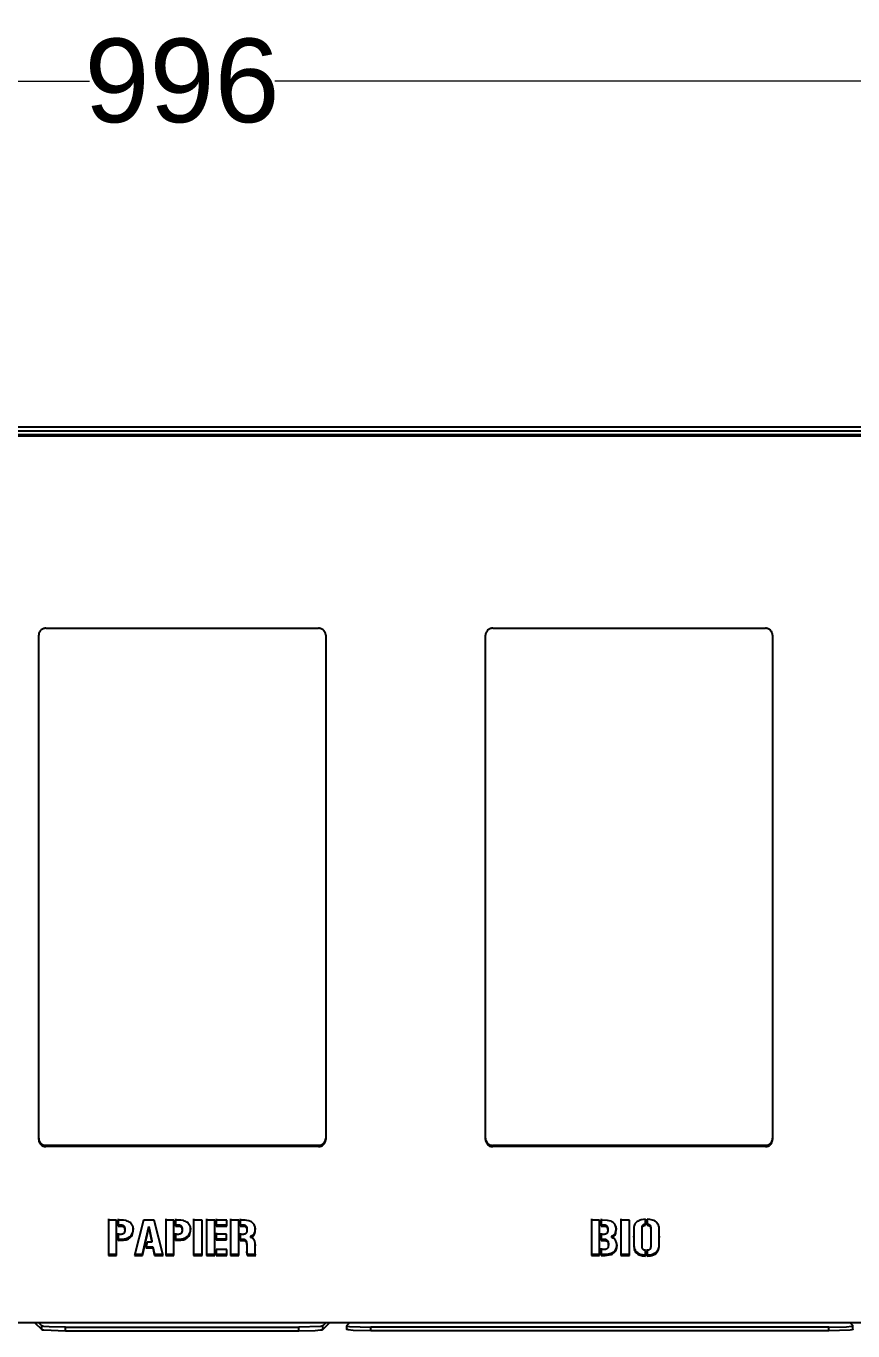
# Model space of a CAD drawing. Header units: millimetres. Extents: x 10366 to 13995, y 24552 to 29685.
# Drawn here: x 12415 to 12760, y 26546 to 27092 of the extents above; entities that cross this region are included whole.
import ezdxf

# ---------------------------------------------------------------- set-up
doc = ezdxf.new("R2010")
doc.units = ezdxf.units.MM
doc.header["$LTSCALE"] = 3
doc.layers.add('DomyÅ›lny', color=7, linetype='Continuous')
doc.layers.add('PomaraÅ„czowy', color=30, linetype='Continuous')
doc.styles.get("Standard").update_dxf_attribs({"font": 'arial.ttf'})
doc.dimstyles.new('MATEUSZ', dxfattribs={"dimtxt": 35, "dimasz": 16, "dimexe": 0.18, "dimexo": 0.0625, "dimgap": 0.09, "dimtad": 0, "dimdec": 0, "dimdsep": 46, "dimtxsty": 'Standard', "dimblk": 'DOT', "dimcen": 0.09, "dimse1": 1, "dimse2": 1, "dimadec": 0, "dimazin": 0, "dimtfac": 1, "dimtdec": 0, "dimtofl": 0, "dimtmove": 0, "dimatfit": 3, "dimfxl": 1, "dimtolj": 1, "dimtzin": 0, "dimlwd": 9, "dimlwe": 9, "dimarcsym": 0})

# ---------------------------------------------------------------- blocks, each defined once
blk = doc.blocks.new('_Dot')
at = {"color": 0, "linetype": 'ByBlock', "lineweight": -2}
blk.add_line((-0.5, 0), (-1, 0), dxfattribs=at)
at = {"color": 0, "linetype": 'ByBlock', "const_width": 0.5}
blk.add_lwpolyline([(-0.25, 0, 1), (0.25, 0, 1)], format="xyb", close=True, dxfattribs=at)
blk = doc.blocks.new('*D24')
at = {"color": 0, "lineweight": 9, "transparency": 16777216}
for p, q in [((11997.48, 27069.2), (12440.96, 27069.2)), ((12961.93, 27069.2), (12518.45, 27069.2))]:
    blk.add_line(p, q, dxfattribs=at)
at = {"layer": 'Defpoints', "color": 0, "transparency": 16777216}
for p in [(12977.93, 27069.2), (11981.48, 26920.65), (12977.93, 26920.65)]:
    blk.add_point(p, dxfattribs=at)
at = {"color": 0, "lineweight": 9, "transparency": 16777216, "xscale": 16, "yscale": 16, "zscale": 16, "rotation": 180}
blk.add_blockref('_Dot', (11981.48, 27069.2), dxfattribs=at)
at = {"color": 0, "lineweight": 9, "transparency": 16777216, "xscale": 16, "yscale": 16, "zscale": 16}
blk.add_blockref('_Dot', (12977.93, 27069.2), dxfattribs=at)
at = {"color": 0, "transparency": 16777216, "insert": (12479.7, 27069.2), "char_height": 35, "attachment_point": 5}
blk.add_mtext('\\A1;996', dxfattribs=at)

msp = doc.modelspace()

# ---------------------------------------------------------------- linework, layer by layer
at = {"layer": 'DomyÅ›lny', "color": 0}
for p, q in [((12974.15, 26924.43), (11985.37, 26924.43)), ((11985.37, 26922.93), (12974.15, 26922.93)), ((12673.51, 26591.14), (12673.51, 26590.63)), ((12674.11, 26591.15), (12674.11, 26590.64)), ((12455.76, 26588.93), (12455.76, 26588.42)), ((12459.3, 26589.32), (12459.3, 26588.81)), ((12465.84, 26590.03), (12465.84, 26589.52)), ((12479.73, 26588.93), (12479.73, 26588.42)), ((12483.27, 26589.32), (12483.27, 26588.81)), ((12506.8, 26588.93), (12506.8, 26588.42)), ((12508.32, 26586.03), (12508.32, 26585.52)), ((12510.33, 26589.32), (12510.33, 26588.81)), ((12657.68, 26588.93), (12657.68, 26588.42)), ((12659.19, 26586.03), (12659.19, 26585.52)), ((12661.22, 26589.32), (12661.22, 26588.81)), ((12668.51, 26585.53), (12668.51, 26586.04)), ((12675.62, 26589.56), (12675.62, 26589.05)), ((12679.2, 26585.98), (12679.2, 26585.47)), ((12452.99, 26584.77), (12452.99, 26584.26)), ((12467.04, 26584), (12467.04, 26583.5)), ((12467.51, 26581.57), (12467.51, 26581.06)), ((12476.96, 26584.77), (12476.96, 26584.26)), ((12504.03, 26584.77), (12504.03, 26584.26)), ((12510.27, 26579.24), (12510.27, 26579.75)), ((12510.28, 26582.5), (12510.28, 26581.99)), ((12654.91, 26584.77), (12654.91, 26584.26)), ((12657.93, 26582.81), (12657.93, 26582.3)), ((12661.46, 26582.34), (12661.46, 26581.83)), ((12672.05, 26581.63), (12672.05, 26582.13)), ((12675.62, 26582.13), (12675.62, 26581.63)), ((12468.24, 26578.45), (12468.24, 26577.95)), ((12506.77, 26579.05), (12506.77, 26579.55)), ((12507, 26578.45), (12507, 26577.95)), ((12673.51, 26578.17), (12673.51, 26577.66)), ((12674.11, 26578.17), (12674.11, 26577.66)), ((12418.05, 26549.84), (12421.03, 26547.01)), ((12419.63, 26549.84), (12421.03, 26548.51)), ((12421.03, 26547.01), (12421.03, 26548.51)), ((12431.01, 26547.88), (12528.51, 26547.88)), ((12431.01, 26546.38), (12431.01, 26547.88)), ((12528.51, 26546.38), (12528.51, 26547.88)), ((12538.49, 26548.51), (12539.89, 26549.84)), ((12538.49, 26547.01), (12541.47, 26549.84)), ((12538.49, 26547.01), (12538.49, 26548.51)), ((12548.56, 26547.06), (12548.56, 26548.55)), ((12548.59, 26548.6), (12549.89, 26549.84)), ((12558.56, 26546.38), (12558.56, 26547.88)), ((12750.16, 26547.88), (12558.56, 26547.88)), ((12750.16, 26546.38), (12750.16, 26547.88)), ((12758.83, 26549.84), (12760.14, 26548.6)), ((12760.14, 26547.1), (12760.14, 26548.6)), ((12431.01, 26546.38), (12528.51, 26546.38)), ((12750.16, 26546.38), (12558.56, 26546.38))]:
    msp.add_line(p, q, dxfattribs=at)
for points in [[(12431.01, 26547.88, 0), (12424.19, 26548.06, 0), (12421.93, 26548.27, 0), (12421.31, 26548.39, 0), (12421.13, 26548.45, 0), (12421.07, 26548.48, 0), (12421.05, 26548.49, 0), (12421.03, 26548.51, 0)], [(12421.03, 26547.01, 0), (12421.05, 26546.99, 0), (12421.07, 26546.98, 0), (12421.13, 26546.95, 0), (12421.31, 26546.89, 0), (12421.93, 26546.77, 0), (12431.01, 26546.38, 0)], [(12538.49, 26548.51, 0), (12538.47, 26548.49, 0), (12538.45, 26548.48, 0), (12538.39, 26548.45, 0), (12538.21, 26548.39, 0), (12537.59, 26548.27, 0), (12528.51, 26547.88, 0)], [(12528.51, 26546.38, 0), (12535.33, 26546.56, 0), (12537.59, 26546.77, 0), (12538.21, 26546.89, 0), (12538.39, 26546.95, 0), (12538.45, 26546.98, 0), (12538.47, 26546.99, 0), (12538.49, 26547.01, 0)], [(12548.59, 26548.6, 0), (12548.58, 26548.59, 0), (12548.58, 26548.58, 0), (12548.57, 26548.58, 0), (12548.57, 26548.57, 0), (12548.57, 26548.56, 0), (12548.56, 26548.56, 0), (12548.56, 26548.55, 0), (12548.56, 26548.55, 0), (12548.56, 26548.55, 0), (12548.57, 26548.54, 0), (12548.57, 26548.53, 0), (12548.57, 26548.52, 0), (12548.58, 26548.52, 0), (12548.59, 26548.51, 0), (12548.61, 26548.49, 0), (12548.64, 26548.47, 0), (12548.71, 26548.44, 0), (12548.94, 26548.37, 0), (12549.71, 26548.24, 0), (12558.56, 26547.88, 0)], [(12558.56, 26546.38, 0), (12551.25, 26546.6, 0), (12549.13, 26546.83, 0), (12548.84, 26546.9, 0), (12548.73, 26546.93, 0), (12548.65, 26546.97, 0), (12548.62, 26546.98, 0), (12548.6, 26547, 0), (12548.59, 26547.01, 0), (12548.58, 26547.02, 0), (12548.57, 26547.03, 0), (12548.57, 26547.04, 0), (12548.57, 26547.04, 0), (12548.56, 26547.05, 0), (12548.56, 26547.05, 0), (12548.56, 26547.06, 0), (12548.56, 26547.06, 0), (12548.57, 26547.07, 0), (12548.57, 26547.07, 0), (12548.57, 26547.08, 0), (12548.58, 26547.09, 0), (12548.59, 26547.1, 0)], [(12750.16, 26547.88, 0), (12757.48, 26548.09, 0), (12759.59, 26548.33, 0), (12759.89, 26548.4, 0), (12759.99, 26548.43, 0), (12760.07, 26548.46, 0), (12760.11, 26548.48, 0), (12760.13, 26548.5, 0), (12760.14, 26548.51, 0), (12760.15, 26548.52, 0), (12760.15, 26548.52, 0), (12760.16, 26548.53, 0), (12760.16, 26548.54, 0), (12760.16, 26548.55, 0), (12760.16, 26548.55, 0), (12760.16, 26548.55, 0), (12760.16, 26548.56, 0), (12760.16, 26548.56, 0), (12760.16, 26548.57, 0), (12760.15, 26548.58, 0), (12760.15, 26548.59, 0), (12760.14, 26548.6, 0)], [(12760.14, 26547.1, 0), (12760.14, 26547.1, 0), (12760.15, 26547.09, 0), (12760.16, 26547.08, 0), (12760.16, 26547.07, 0), (12760.16, 26547.07, 0), (12760.16, 26547.06, 0), (12760.16, 26547.06, 0), (12760.16, 26547.05, 0), (12760.16, 26547.05, 0), (12760.16, 26547.04, 0), (12760.16, 26547.04, 0), (12760.15, 26547.03, 0), (12760.15, 26547.02, 0), (12760.14, 26547.01, 0), (12760.12, 26546.99, 0), (12760.09, 26546.98, 0), (12760.02, 26546.94, 0), (12759.79, 26546.87, 0), (12759.02, 26546.74, 0), (12750.16, 26546.38, 0)]]:
    msp.add_polyline3d(points, dxfattribs=at)
at = {"layer": 'PomaraÅ„czowy', "color": 0}
for p, q in [((12971.76, 26921.16), (11987.76, 26921.16)), ((12971.76, 26920.65), (11987.76, 26920.65)), ((12419.76, 26626.44), (12419.76, 26837.35)), ((12422.76, 26840.31), (12536.76, 26840.31)), ((12539.76, 26837.35), (12539.76, 26626.44)), ((12606.57, 26626.44), (12606.57, 26837.35)), ((12609.57, 26840.31), (12723.57, 26840.31)), ((12726.57, 26837.35), (12726.57, 26626.44)), ((12419.76, 26626.95), (12419.76, 26626.44)), ((12422.76, 26623.99), (12422.76, 26623.49)), ((12536.76, 26623.99), (12422.76, 26623.99)), ((12536.76, 26623.49), (12422.76, 26623.49)), ((12536.76, 26623.99), (12536.76, 26623.49)), ((12539.76, 26626.95), (12539.76, 26626.44)), ((12606.57, 26626.95), (12606.57, 26626.44)), ((12609.57, 26623.99), (12609.57, 26623.49)), ((12723.57, 26623.99), (12609.57, 26623.99)), ((12723.57, 26623.49), (12609.57, 26623.49)), ((12723.57, 26623.99), (12723.57, 26623.49)), ((12726.57, 26626.95), (12726.57, 26626.44)), ((12448.91, 26593.24), (12448.91, 26578.45)), ((12448.91, 26592.73), (12448.91, 26577.95)), ((12452.35, 26592.73), (12448.91, 26592.73)), ((12452.35, 26577.95), (12452.35, 26592.73)), ((12452.99, 26593.24), (12452.99, 26590.76)), ((12452.99, 26592.73), (12452.99, 26590.25)), ((12463.6, 26592.73), (12459.8, 26577.95)), ((12468.04, 26592.73), (12463.6, 26592.73)), ((12471.84, 26577.95), (12468.04, 26592.73)), ((12472.89, 26593.24), (12472.89, 26578.45)), ((12472.89, 26592.73), (12472.89, 26577.95)), ((12476.32, 26592.73), (12472.89, 26592.73)), ((12476.32, 26577.95), (12476.32, 26592.73)), ((12476.96, 26593.24), (12476.96, 26590.76)), ((12476.96, 26592.73), (12476.96, 26590.25)), ((12484.54, 26593.24), (12484.54, 26578.45)), ((12484.54, 26592.73), (12484.54, 26577.95)), ((12488.07, 26592.73), (12484.54, 26592.73)), ((12488.07, 26577.95), (12488.07, 26592.73)), ((12489.98, 26593.24), (12489.98, 26578.45)), ((12489.98, 26592.73), (12489.98, 26577.95)), ((12493.45, 26592.73), (12489.98, 26592.73)), ((12493.45, 26577.95), (12493.45, 26592.73)), ((12493.98, 26593.24), (12493.98, 26590.76)), ((12493.98, 26592.73), (12493.98, 26590.25)), ((12498.48, 26592.73), (12493.98, 26592.73)), ((12493.98, 26590.76), (12498.48, 26590.76)), ((12498.48, 26590.25), (12498.48, 26592.73)), ((12499.95, 26593.24), (12499.95, 26578.45)), ((12499.95, 26592.73), (12499.95, 26577.95)), ((12503.38, 26592.73), (12499.95, 26592.73)), ((12503.38, 26577.95), (12503.38, 26592.73)), ((12504.03, 26593.24), (12504.03, 26590.76)), ((12504.03, 26592.73), (12504.03, 26590.25)), ((12650.83, 26593.24), (12650.83, 26578.45)), ((12650.83, 26592.73), (12650.83, 26577.95)), ((12654.27, 26592.73), (12650.83, 26592.73)), ((12654.27, 26577.95), (12654.27, 26592.73)), ((12654.91, 26593.24), (12654.91, 26590.76)), ((12654.91, 26592.73), (12654.91, 26590.25)), ((12663.17, 26593.24), (12663.17, 26578.45)), ((12663.17, 26592.73), (12663.17, 26577.95)), ((12666.7, 26592.73), (12663.17, 26592.73)), ((12666.7, 26577.95), (12666.7, 26592.73)), ((12673.51, 26590.63), (12673.51, 26593.05)), ((12674.11, 26593.06), (12674.11, 26590.64)), ((12452.99, 26587.25), (12452.99, 26584.77)), ((12452.99, 26586.74), (12452.99, 26584.26)), ((12454.16, 26586.74), (12452.99, 26586.74)), ((12463.22, 26578.45), (12465.84, 26590.03)), ((12463.22, 26577.95), (12465.84, 26589.52)), ((12465.84, 26590.03), (12467.04, 26584)), ((12465.84, 26589.52), (12467.04, 26583.5)), ((12476.96, 26587.25), (12476.96, 26584.77)), ((12476.96, 26586.74), (12476.96, 26584.26)), ((12478.14, 26586.74), (12476.96, 26586.74)), ((12493.98, 26590.25), (12498.48, 26590.25)), ((12493.98, 26587.39), (12493.98, 26584.91)), ((12493.98, 26586.88), (12493.98, 26584.41)), ((12498.22, 26586.88), (12493.98, 26586.88)), ((12498.22, 26584.41), (12498.22, 26586.88)), ((12504.03, 26587.25), (12504.03, 26584.77)), ((12504.03, 26586.74), (12504.03, 26584.26)), ((12505.2, 26586.74), (12504.03, 26586.74)), ((12654.91, 26587.25), (12654.91, 26584.77)), ((12654.91, 26586.74), (12654.91, 26584.26)), ((12656.08, 26586.74), (12654.91, 26586.74)), ((12465.05, 26583.5), (12464.55, 26581.06)), ((12464.55, 26581.57), (12467.51, 26581.57)), ((12464.55, 26581.06), (12467.51, 26581.06)), ((12467.04, 26583.5), (12465.05, 26583.5)), ((12467.51, 26581.57), (12468.24, 26578.45)), ((12467.51, 26581.06), (12468.24, 26577.95)), ((12493.98, 26584.91), (12498.22, 26584.91)), ((12493.98, 26584.41), (12498.22, 26584.41)), ((12493.98, 26580.5), (12493.98, 26577.95)), ((12498.48, 26580.5), (12493.98, 26580.5)), ((12498.48, 26577.95), (12498.48, 26580.5)), ((12654.91, 26580.93), (12654.91, 26578.45)), ((12654.91, 26580.42), (12654.91, 26577.95)), ((12673.51, 26577.66), (12673.51, 26580.03)), ((12674.11, 26580.54), (12674.11, 26578.17)), ((12674.11, 26580.03), (12674.11, 26577.66)), ((12448.91, 26578.45), (12452.35, 26578.45)), ((12448.91, 26577.95), (12452.35, 26577.95)), ((12459.8, 26578.45), (12463.22, 26578.45)), ((12459.8, 26577.95), (12463.22, 26577.95)), ((12468.24, 26578.45), (12471.84, 26578.45)), ((12468.24, 26577.95), (12471.84, 26577.95)), ((12472.89, 26578.45), (12476.32, 26578.45)), ((12472.89, 26577.95), (12476.32, 26577.95)), ((12484.54, 26578.45), (12488.07, 26578.45)), ((12484.54, 26577.95), (12488.07, 26577.95)), ((12489.98, 26578.45), (12493.45, 26578.45)), ((12489.98, 26577.95), (12493.45, 26577.95)), ((12493.98, 26578.45), (12498.48, 26578.45)), ((12493.98, 26577.95), (12498.48, 26577.95)), ((12499.95, 26578.45), (12503.38, 26578.45)), ((12499.95, 26577.95), (12503.38, 26577.95)), ((12507, 26578.45), (12510.52, 26578.45)), ((12507, 26577.95), (12510.52, 26577.95)), ((12650.83, 26578.45), (12654.27, 26578.45)), ((12650.83, 26577.95), (12654.27, 26577.95)), ((12663.17, 26578.45), (12666.7, 26578.45)), ((12663.17, 26577.95), (12666.7, 26577.95)), ((11987.76, 26549.84), (12971.76, 26549.84))]:
    msp.add_line(p, q, dxfattribs=at)
for points in [[(12422.76, 26840.31, 0), (12422.47, 26840.3, 0), (12422.18, 26840.25, 0), (12421.89, 26840.18, 0), (12421.62, 26840.09, 0), (12421.35, 26839.96, 0), (12421.1, 26839.81, 0), (12420.86, 26839.64, 0), (12420.64, 26839.45, 0), (12420.44, 26839.23, 0), (12420.27, 26839, 0), (12420.12, 26838.75, 0), (12419.99, 26838.48, 0), (12419.89, 26838.21, 0), (12419.82, 26837.93, 0), (12419.78, 26837.64, 0), (12419.76, 26837.35, 0)], [(12539.76, 26837.35, 0), (12539.75, 26837.64, 0), (12539.7, 26837.93, 0), (12539.63, 26838.21, 0), (12539.53, 26838.49, 0), (12539.41, 26838.75, 0), (12539.25, 26839, 0), (12539.08, 26839.23, 0), (12538.88, 26839.44, 0), (12538.66, 26839.64, 0), (12538.43, 26839.81, 0), (12538.18, 26839.96, 0), (12537.91, 26840.08, 0), (12537.63, 26840.18, 0), (12537.35, 26840.25, 0), (12537.06, 26840.29, 0), (12536.76, 26840.31, 0)], [(12609.57, 26840.31, 0), (12609.28, 26840.3, 0), (12608.99, 26840.25, 0), (12608.7, 26840.18, 0), (12608.43, 26840.09, 0), (12608.16, 26839.96, 0), (12607.91, 26839.81, 0), (12607.67, 26839.64, 0), (12607.45, 26839.45, 0), (12607.25, 26839.23, 0), (12607.08, 26839, 0), (12606.93, 26838.75, 0), (12606.8, 26838.48, 0), (12606.7, 26838.21, 0), (12606.63, 26837.93, 0), (12606.59, 26837.64, 0), (12606.57, 26837.35, 0)], [(12726.57, 26837.35, 0), (12726.56, 26837.64, 0), (12726.51, 26837.93, 0), (12726.44, 26838.21, 0), (12726.34, 26838.49, 0), (12726.22, 26838.75, 0), (12726.06, 26839, 0), (12725.89, 26839.23, 0), (12725.69, 26839.44, 0), (12725.47, 26839.64, 0), (12725.24, 26839.81, 0), (12724.99, 26839.96, 0), (12724.72, 26840.08, 0), (12724.44, 26840.18, 0), (12724.16, 26840.25, 0), (12723.87, 26840.29, 0), (12723.57, 26840.31, 0)], [(12419.76, 26626.95, 0), (12419.78, 26626.66, 0), (12419.82, 26626.37, 0), (12419.89, 26626.09, 0), (12419.99, 26625.82, 0), (12420.12, 26625.55, 0), (12420.27, 26625.31, 0), (12420.44, 26625.07, 0), (12420.64, 26624.86, 0), (12420.86, 26624.66, 0), (12421.09, 26624.49, 0), (12421.35, 26624.34, 0), (12421.61, 26624.22, 0), (12421.89, 26624.12, 0), (12422.17, 26624.05, 0), (12422.47, 26624.01, 0), (12422.76, 26623.99, 0)], [(12419.76, 26626.44, 0), (12419.78, 26626.15, 0), (12419.82, 26625.86, 0), (12419.89, 26625.58, 0), (12419.99, 26625.31, 0), (12420.12, 26625.05, 0), (12420.27, 26624.8, 0), (12420.44, 26624.57, 0), (12420.64, 26624.35, 0), (12420.86, 26624.16, 0), (12421.09, 26623.98, 0), (12421.35, 26623.84, 0), (12421.61, 26623.71, 0), (12421.89, 26623.61, 0), (12422.17, 26623.54, 0), (12422.47, 26623.5, 0), (12422.76, 26623.49, 0)], [(12536.76, 26623.99, 0), (12537.05, 26624.01, 0), (12537.34, 26624.05, 0), (12537.63, 26624.12, 0), (12537.91, 26624.22, 0), (12538.17, 26624.34, 0), (12538.42, 26624.49, 0), (12538.66, 26624.66, 0), (12538.88, 26624.86, 0), (12539.08, 26625.07, 0), (12539.26, 26625.31, 0), (12539.41, 26625.56, 0), (12539.53, 26625.82, 0), (12539.63, 26626.09, 0), (12539.7, 26626.37, 0), (12539.75, 26626.66, 0), (12539.76, 26626.95, 0)], [(12536.76, 26623.49, 0), (12537.05, 26623.5, 0), (12537.34, 26623.54, 0), (12537.63, 26623.61, 0), (12537.91, 26623.71, 0), (12538.17, 26623.83, 0), (12538.42, 26623.98, 0), (12538.66, 26624.16, 0), (12538.88, 26624.35, 0), (12539.08, 26624.57, 0), (12539.26, 26624.8, 0), (12539.41, 26625.05, 0), (12539.53, 26625.31, 0), (12539.63, 26625.59, 0), (12539.7, 26625.87, 0), (12539.75, 26626.15, 0), (12539.76, 26626.44, 0)], [(12606.57, 26626.95, 0), (12606.59, 26626.66, 0), (12606.63, 26626.37, 0), (12606.7, 26626.09, 0), (12606.8, 26625.82, 0), (12606.93, 26625.55, 0), (12607.08, 26625.31, 0), (12607.25, 26625.07, 0), (12607.45, 26624.86, 0), (12607.67, 26624.66, 0), (12607.9, 26624.49, 0), (12608.16, 26624.34, 0), (12608.42, 26624.22, 0), (12608.7, 26624.12, 0), (12608.99, 26624.05, 0), (12609.28, 26624.01, 0), (12609.57, 26623.99, 0)], [(12606.57, 26626.44, 0), (12606.59, 26626.15, 0), (12606.63, 26625.86, 0), (12606.7, 26625.58, 0), (12606.8, 26625.31, 0), (12606.93, 26625.05, 0), (12607.08, 26624.8, 0), (12607.25, 26624.57, 0), (12607.45, 26624.35, 0), (12607.67, 26624.16, 0), (12607.9, 26623.98, 0), (12608.16, 26623.84, 0), (12608.42, 26623.71, 0), (12608.7, 26623.61, 0), (12608.99, 26623.54, 0), (12609.28, 26623.5, 0), (12609.57, 26623.49, 0)], [(12723.57, 26623.99, 0), (12723.86, 26624.01, 0), (12724.15, 26624.05, 0), (12724.44, 26624.12, 0), (12724.72, 26624.22, 0), (12724.98, 26624.34, 0), (12725.23, 26624.49, 0), (12725.47, 26624.66, 0), (12725.69, 26624.86, 0), (12725.89, 26625.07, 0), (12726.07, 26625.31, 0), (12726.22, 26625.56, 0), (12726.34, 26625.82, 0), (12726.44, 26626.09, 0), (12726.51, 26626.37, 0), (12726.56, 26626.66, 0), (12726.57, 26626.95, 0)], [(12723.57, 26623.49, 0), (12723.86, 26623.5, 0), (12724.15, 26623.54, 0), (12724.44, 26623.61, 0), (12724.72, 26623.71, 0), (12724.98, 26623.83, 0), (12725.23, 26623.98, 0), (12725.47, 26624.16, 0), (12725.69, 26624.35, 0), (12725.89, 26624.57, 0), (12726.07, 26624.8, 0), (12726.22, 26625.05, 0), (12726.34, 26625.31, 0), (12726.44, 26625.59, 0), (12726.51, 26625.87, 0), (12726.56, 26626.15, 0), (12726.57, 26626.44, 0)], [(12452.99, 26584.26, 0), (12455.2, 26584.31, 0), (12456.28, 26584.51, 0), (12456.81, 26584.68, 0), (12457.31, 26584.91, 0), (12457.78, 26585.2, 0), (12458.19, 26585.56, 0), (12458.54, 26585.99, 0), (12458.82, 26586.46, 0), (12459.03, 26586.96, 0), (12459.17, 26587.49, 0), (12459.25, 26588.03, 0), (12459.29, 26589.12, 0), (12459.23, 26589.66, 0), (12459.1, 26590.19, 0), (12458.89, 26590.69, 0), (12458.76, 26590.92, 0), (12458.6, 26591.15, 0), (12458.43, 26591.36, 0), (12458.23, 26591.55, 0), (12457.8, 26591.88, 0), (12457.32, 26592.15, 0), (12456.81, 26592.35, 0), (12456.28, 26592.5, 0), (12455.2, 26592.68, 0), (12454.09, 26592.73, 0), (12452.99, 26592.73, 0)], [(12452.99, 26590.76, 0), (12454.04, 26590.76, 0), (12454.31, 26590.76, 0), (12454.57, 26590.73, 0), (12454.83, 26590.66, 0), (12454.95, 26590.61, 0), (12455.07, 26590.55, 0), (12455.17, 26590.48, 0), (12455.28, 26590.39, 0), (12455.37, 26590.3, 0), (12455.45, 26590.19, 0), (12455.52, 26590.08, 0), (12455.62, 26589.84, 0), (12455.69, 26589.59, 0), (12455.74, 26589.33, 0), (12455.76, 26589.07, 0), (12455.75, 26588.68, 0)], [(12476.96, 26584.26, 0), (12479.17, 26584.31, 0), (12480.26, 26584.51, 0), (12480.78, 26584.68, 0), (12481.28, 26584.91, 0), (12481.75, 26585.2, 0), (12482.16, 26585.56, 0), (12482.51, 26585.99, 0), (12482.79, 26586.46, 0), (12483, 26586.96, 0), (12483.14, 26587.49, 0), (12483.23, 26588.03, 0), (12483.26, 26589.12, 0), (12483.2, 26589.66, 0), (12483.07, 26590.19, 0), (12482.87, 26590.69, 0), (12482.73, 26590.92, 0), (12482.57, 26591.15, 0), (12482.4, 26591.36, 0), (12482.21, 26591.55, 0), (12481.77, 26591.88, 0), (12481.3, 26592.15, 0), (12480.79, 26592.35, 0), (12480.26, 26592.5, 0), (12479.17, 26592.68, 0), (12478.07, 26592.73, 0), (12476.96, 26592.73, 0)], [(12476.96, 26590.76, 0), (12477.95, 26590.76, 0), (12478.45, 26590.74, 0), (12478.69, 26590.69, 0), (12478.93, 26590.61, 0), (12479.04, 26590.55, 0), (12479.14, 26590.48, 0), (12479.24, 26590.4, 0), (12479.32, 26590.31, 0), (12479.4, 26590.22, 0), (12479.47, 26590.11, 0), (12479.58, 26589.89, 0), (12479.65, 26589.66, 0), (12479.7, 26589.42, 0), (12479.73, 26588.93, 0)], [(12508.32, 26585.52, 0), (12508.71, 26585.63, 0), (12508.9, 26585.7, 0), (12509.07, 26585.79, 0), (12509.24, 26585.9, 0), (12509.4, 26586.03, 0), (12509.55, 26586.17, 0), (12509.68, 26586.32, 0), (12509.89, 26586.65, 0), (12510.06, 26587.01, 0), (12510.18, 26587.39, 0), (12510.26, 26587.78, 0), (12510.33, 26588.57, 0), (12510.31, 26589.36, 0), (12510.25, 26589.75, 0), (12510.15, 26590.14, 0), (12510.02, 26590.51, 0), (12509.83, 26590.86, 0), (12509.61, 26591.19, 0), (12509.34, 26591.48, 0), (12509.04, 26591.74, 0), (12508.71, 26591.96, 0), (12508.36, 26592.15, 0), (12507.61, 26592.42, 0), (12506.83, 26592.6, 0), (12506.03, 26592.69, 0), (12504.03, 26592.73, 0)], [(12504.03, 26590.76, 0), (12505.02, 26590.76, 0), (12505.52, 26590.74, 0), (12505.76, 26590.69, 0), (12505.99, 26590.61, 0), (12506.1, 26590.55, 0), (12506.2, 26590.48, 0), (12506.3, 26590.4, 0), (12506.39, 26590.31, 0), (12506.46, 26590.22, 0), (12506.53, 26590.11, 0), (12506.64, 26589.89, 0), (12506.72, 26589.66, 0), (12506.76, 26589.42, 0), (12506.8, 26588.93, 0)], [(12659.19, 26585.52, 0), (12659.58, 26585.62, 0), (12659.77, 26585.7, 0), (12659.95, 26585.79, 0), (12660.12, 26585.9, 0), (12660.28, 26586.02, 0), (12660.42, 26586.16, 0), (12660.55, 26586.31, 0), (12660.67, 26586.47, 0), (12660.86, 26586.82, 0), (12661, 26587.19, 0), (12661.1, 26587.58, 0), (12661.2, 26588.36, 0), (12661.2, 26589.16, 0), (12661.16, 26589.55, 0), (12661.09, 26589.94, 0), (12660.97, 26590.32, 0), (12660.81, 26590.68, 0), (12660.61, 26591.02, 0), (12660.37, 26591.33, 0), (12660.08, 26591.61, 0), (12659.77, 26591.85, 0), (12659.42, 26592.05, 0), (12659.06, 26592.22, 0), (12658.3, 26592.48, 0), (12657.51, 26592.63, 0), (12654.91, 26592.73, 0)], [(12654.91, 26590.76, 0), (12655.9, 26590.76, 0), (12656.4, 26590.74, 0), (12656.64, 26590.69, 0), (12656.87, 26590.61, 0), (12656.98, 26590.55, 0), (12657.09, 26590.48, 0), (12657.18, 26590.4, 0), (12657.27, 26590.31, 0), (12657.35, 26590.22, 0), (12657.41, 26590.11, 0), (12657.52, 26589.89, 0), (12657.6, 26589.66, 0), (12657.64, 26589.42, 0), (12657.68, 26588.93, 0)], [(12673.51, 26593.05, 0), (12672.59, 26592.98, 0), (12671.68, 26592.82, 0), (12670.8, 26592.54, 0), (12670.38, 26592.35, 0), (12669.98, 26592.11, 0), (12669.63, 26591.82, 0), (12669.31, 26591.48, 0), (12669.05, 26591.11, 0), (12668.84, 26590.7, 0), (12668.69, 26590.27, 0), (12668.59, 26589.82, 0), (12668.53, 26589.37, 0), (12668.52, 26588.92, 0)], [(12672.05, 26582.15, 0), (12672.05, 26587.06, 0), (12672.05, 26589.51, 0), (12672.06, 26589.82, 0), (12672.11, 26590.12, 0), (12672.16, 26590.27, 0), (12672.23, 26590.41, 0), (12672.3, 26590.54, 0), (12672.4, 26590.66, 0), (12672.51, 26590.77, 0), (12672.63, 26590.86, 0), (12672.76, 26590.94, 0), (12672.9, 26591, 0), (12673.2, 26591.09, 0), (12673.51, 26591.14, 0)], [(12674.11, 26577.66, 0), (12675.49, 26577.78, 0), (12676.17, 26577.93, 0), (12676.82, 26578.16, 0), (12677.44, 26578.47, 0), (12677.73, 26578.67, 0), (12677.99, 26578.89, 0), (12678.23, 26579.14, 0), (12678.45, 26579.41, 0), (12678.63, 26579.7, 0), (12678.79, 26580, 0), (12678.92, 26580.32, 0), (12679.09, 26580.98, 0), (12679.18, 26581.66, 0), (12679.2, 26587.12, 0), (12679.17, 26589.43, 0), (12679.08, 26590, 0), (12678.92, 26590.55, 0), (12678.68, 26591.07, 0), (12678.53, 26591.32, 0), (12678.36, 26591.55, 0), (12678.17, 26591.76, 0), (12677.95, 26591.96, 0), (12677.48, 26592.3, 0), (12676.97, 26592.56, 0), (12676.42, 26592.76, 0), (12675.85, 26592.9, 0), (12675.28, 26592.99, 0), (12674.11, 26593.06, 0)], [(12674.11, 26591.15, 0), (12674.42, 26591.11, 0), (12674.72, 26591.03, 0), (12674.86, 26590.97, 0), (12675, 26590.89, 0), (12675.13, 26590.8, 0), (12675.24, 26590.7, 0), (12675.34, 26590.58, 0), (12675.42, 26590.45, 0), (12675.49, 26590.31, 0), (12675.54, 26590.16, 0), (12675.58, 26590.01, 0), (12675.61, 26589.86, 0), (12675.62, 26589.56, 0)], [(12452.99, 26590.25, 0), (12453.82, 26590.25, 0), (12454.24, 26590.25, 0), (12454.45, 26590.24, 0), (12454.65, 26590.2, 0), (12454.85, 26590.14, 0), (12455.04, 26590.06, 0), (12455.21, 26589.94, 0), (12455.36, 26589.79, 0), (12455.48, 26589.63, 0), (12455.58, 26589.45, 0), (12455.65, 26589.25, 0), (12455.7, 26589.05, 0), (12455.75, 26588.64, 0), (12455.76, 26588.23, 0), (12455.7, 26587.83, 0), (12455.64, 26587.63, 0), (12455.56, 26587.45, 0), (12455.45, 26587.27, 0), (12455.31, 26587.12, 0), (12455.15, 26586.99, 0), (12454.97, 26586.89, 0), (12454.78, 26586.82, 0), (12454.58, 26586.78, 0), (12454.37, 26586.75, 0), (12454.16, 26586.74, 0)], [(12452.99, 26584.77, 0), (12455.44, 26584.85, 0), (12456.05, 26584.96, 0), (12456.64, 26585.12, 0), (12457.2, 26585.36, 0), (12457.73, 26585.68, 0), (12457.97, 26585.86, 0), (12458.19, 26586.07, 0), (12458.39, 26586.3, 0), (12458.58, 26586.55, 0), (12458.87, 26587.08, 0), (12459.08, 26587.65, 0), (12459.21, 26588.24, 0), (12459.28, 26588.84, 0), (12459.3, 26589.45, 0), (12459.25, 26590.05, 0)], [(12476.96, 26590.25, 0), (12477.79, 26590.25, 0), (12478.21, 26590.25, 0), (12478.42, 26590.24, 0), (12478.62, 26590.2, 0), (12478.82, 26590.14, 0), (12479.01, 26590.06, 0), (12479.18, 26589.94, 0), (12479.33, 26589.79, 0), (12479.46, 26589.63, 0), (12479.55, 26589.45, 0), (12479.62, 26589.25, 0), (12479.67, 26589.05, 0), (12479.73, 26588.64, 0), (12479.73, 26588.23, 0), (12479.67, 26587.83, 0), (12479.61, 26587.63, 0), (12479.53, 26587.45, 0), (12479.42, 26587.27, 0), (12479.29, 26587.12, 0), (12479.12, 26586.99, 0), (12478.94, 26586.89, 0), (12478.75, 26586.82, 0), (12478.55, 26586.78, 0), (12478.34, 26586.75, 0), (12478.14, 26586.74, 0)], [(12476.96, 26584.77, 0), (12479.42, 26584.85, 0), (12480.02, 26584.96, 0), (12480.61, 26585.12, 0), (12481.18, 26585.36, 0), (12481.71, 26585.68, 0), (12481.95, 26585.87, 0), (12482.17, 26586.08, 0), (12482.37, 26586.31, 0), (12482.55, 26586.55, 0), (12482.85, 26587.09, 0), (12483.06, 26587.66, 0), (12483.19, 26588.25, 0), (12483.26, 26588.85, 0), (12483.27, 26589.46, 0), (12483.22, 26590.06, 0)], [(12504.03, 26590.25, 0), (12504.86, 26590.25, 0), (12505.27, 26590.25, 0), (12505.48, 26590.24, 0), (12505.69, 26590.2, 0), (12505.89, 26590.14, 0), (12506.08, 26590.06, 0), (12506.25, 26589.94, 0), (12506.4, 26589.79, 0), (12506.52, 26589.63, 0), (12506.62, 26589.45, 0), (12506.69, 26589.25, 0), (12506.74, 26589.05, 0), (12506.79, 26588.64, 0), (12506.79, 26588.23, 0), (12506.74, 26587.83, 0), (12506.68, 26587.63, 0), (12506.6, 26587.45, 0), (12506.49, 26587.27, 0), (12506.35, 26587.12, 0), (12506.19, 26586.99, 0), (12506.01, 26586.89, 0), (12505.81, 26586.82, 0), (12505.61, 26586.78, 0), (12505.41, 26586.75, 0), (12505.2, 26586.74, 0)], [(12508.32, 26586.03, 0), (12508.63, 26586.11, 0), (12508.92, 26586.22, 0), (12509.19, 26586.38, 0), (12509.44, 26586.57, 0), (12509.65, 26586.8, 0), (12509.83, 26587.05, 0), (12509.98, 26587.33, 0), (12510.09, 26587.62, 0), (12510.25, 26588.22, 0), (12510.32, 26588.83, 0), (12510.33, 26589.45, 0), (12510.28, 26590.07, 0)], [(12510.28, 26581.99, 0), (12510.3, 26582.55, 0), (12510.27, 26583.1, 0), (12510.17, 26583.65, 0), (12510.09, 26583.91, 0), (12509.99, 26584.17, 0), (12509.86, 26584.42, 0), (12509.71, 26584.65, 0), (12509.53, 26584.86, 0), (12509.32, 26585.04, 0), (12509.1, 26585.2, 0), (12508.85, 26585.34, 0), (12508.59, 26585.44, 0), (12508.32, 26585.52, 0)], [(12654.91, 26590.25, 0), (12655.74, 26590.25, 0), (12656.16, 26590.25, 0), (12656.36, 26590.24, 0), (12656.57, 26590.2, 0), (12656.77, 26590.14, 0), (12656.96, 26590.06, 0), (12657.13, 26589.94, 0), (12657.28, 26589.79, 0), (12657.4, 26589.63, 0), (12657.5, 26589.45, 0), (12657.57, 26589.25, 0), (12657.62, 26589.05, 0), (12657.67, 26588.64, 0), (12657.67, 26588.23, 0), (12657.62, 26587.83, 0), (12657.56, 26587.63, 0), (12657.48, 26587.45, 0), (12657.37, 26587.27, 0), (12657.23, 26587.12, 0), (12657.07, 26586.99, 0), (12656.89, 26586.89, 0), (12656.7, 26586.82, 0), (12656.49, 26586.78, 0), (12656.29, 26586.75, 0), (12656.08, 26586.74, 0)], [(12654.91, 26577.95, 0), (12656.6, 26577.95, 0), (12657.45, 26578.01, 0), (12658.28, 26578.14, 0), (12659.1, 26578.37, 0), (12659.49, 26578.53, 0), (12659.86, 26578.73, 0), (12660.21, 26578.97, 0), (12660.53, 26579.25, 0), (12660.8, 26579.57, 0), (12661.03, 26579.92, 0), (12661.2, 26580.31, 0), (12661.33, 26580.7, 0), (12661.41, 26581.11, 0), (12661.45, 26581.53, 0), (12661.44, 26582.36, 0), (12661.32, 26583.19, 0), (12661.21, 26583.59, 0), (12661.06, 26583.98, 0), (12660.86, 26584.35, 0), (12660.62, 26584.68, 0), (12660.32, 26584.98, 0), (12659.97, 26585.21, 0), (12659.59, 26585.4, 0), (12659.19, 26585.52, 0)], [(12659.19, 26586.03, 0), (12659.5, 26586.1, 0), (12659.79, 26586.22, 0), (12660.07, 26586.37, 0), (12660.31, 26586.56, 0), (12660.53, 26586.79, 0), (12660.71, 26587.05, 0), (12660.86, 26587.32, 0), (12660.97, 26587.61, 0), (12661.12, 26588.21, 0), (12661.2, 26588.83, 0), (12661.21, 26589.45, 0), (12661.16, 26590.06, 0)], [(12668.52, 26589.42, 0), (12668.53, 26582.24, 0), (12668.66, 26581.35, 0), (12668.78, 26580.92, 0), (12668.94, 26580.51, 0), (12669.15, 26580.11, 0), (12669.41, 26579.74, 0), (12669.72, 26579.42, 0), (12670.06, 26579.13, 0), (12670.44, 26578.89, 0), (12670.85, 26578.68, 0), (12671.27, 26578.52, 0), (12672.15, 26578.3, 0), (12673.51, 26578.17, 0)], [(12668.52, 26588.92, 0), (12668.53, 26581.73, 0), (12668.66, 26580.85, 0), (12668.78, 26580.41, 0), (12668.94, 26580, 0), (12669.15, 26579.6, 0), (12669.41, 26579.24, 0), (12669.72, 26578.91, 0), (12670.06, 26578.62, 0), (12670.44, 26578.38, 0), (12670.85, 26578.18, 0), (12671.27, 26578.01, 0), (12672.15, 26577.79, 0), (12673.51, 26577.66, 0)], [(12673.51, 26580.03, 0), (12673.12, 26580.1, 0), (12672.94, 26580.15, 0), (12672.76, 26580.23, 0), (12672.59, 26580.33, 0), (12672.45, 26580.46, 0), (12672.32, 26580.61, 0), (12672.22, 26580.77, 0), (12672.15, 26580.95, 0), (12672.09, 26581.13, 0), (12672.06, 26581.32, 0), (12672.05, 26581.7, 0), (12672.05, 26584.77, 0), (12672.05, 26587.83, 0), (12672.05, 26588.73, 0), (12672.05, 26589.19, 0), (12672.07, 26589.42, 0), (12672.12, 26589.64, 0), (12672.2, 26589.85, 0), (12672.25, 26589.95, 0), (12672.31, 26590.05, 0), (12672.38, 26590.14, 0), (12672.46, 26590.22, 0), (12672.55, 26590.29, 0), (12672.64, 26590.36, 0), (12672.84, 26590.47, 0), (12673.06, 26590.55, 0), (12673.28, 26590.6, 0), (12673.51, 26590.63, 0)], [(12674.11, 26590.64, 0), (12674.42, 26590.6, 0), (12674.72, 26590.52, 0), (12674.86, 26590.46, 0), (12675, 26590.38, 0), (12675.13, 26590.29, 0), (12675.24, 26590.19, 0), (12675.34, 26590.07, 0), (12675.42, 26589.94, 0), (12675.49, 26589.8, 0), (12675.54, 26589.66, 0), (12675.58, 26589.51, 0), (12675.61, 26589.35, 0), (12675.62, 26589.05, 0)], [(12674.11, 26578.17, 0), (12675.06, 26578.23, 0), (12676, 26578.4, 0), (12676.46, 26578.53, 0), (12676.91, 26578.7, 0), (12677.34, 26578.92, 0), (12677.73, 26579.18, 0), (12678.09, 26579.49, 0), (12678.4, 26579.85, 0), (12678.66, 26580.25, 0), (12678.86, 26580.68, 0), (12679.01, 26581.13, 0), (12679.11, 26581.59, 0), (12679.19, 26582.53, 0), (12679.15, 26590.06, 0)], [(12675.62, 26589.05, 0), (12675.62, 26584.1, 0), (12675.62, 26581.63, 0), (12675.61, 26581.32, 0), (12675.54, 26581.02, 0), (12675.49, 26580.87, 0), (12675.42, 26580.73, 0), (12675.34, 26580.6, 0), (12675.24, 26580.48, 0), (12675.13, 26580.38, 0), (12675, 26580.29, 0), (12674.87, 26580.21, 0), (12674.72, 26580.15, 0), (12674.42, 26580.07, 0), (12674.11, 26580.03, 0)], [(12675.62, 26589.56, 0), (12675.62, 26582.15, 0)], [(12504.03, 26584.77, 0), (12505.09, 26584.77, 0), (12505.35, 26584.77, 0), (12505.62, 26584.73, 0), (12505.75, 26584.69, 0), (12505.87, 26584.65, 0), (12505.99, 26584.59, 0), (12506.1, 26584.52, 0), (12506.2, 26584.43, 0), (12506.29, 26584.34, 0), (12506.38, 26584.23, 0), (12506.45, 26584.12, 0), (12506.57, 26583.89, 0), (12506.65, 26583.64, 0), (12506.71, 26583.38, 0), (12506.77, 26582.86, 0), (12506.81, 26580.77, 0), (12506.77, 26579.59, 0), (12506.78, 26579.3, 0), (12506.81, 26579.01, 0), (12506.88, 26578.72, 0), (12506.94, 26578.58, 0), (12507, 26578.45, 0)], [(12504.03, 26584.26, 0), (12505.09, 26584.26, 0), (12505.35, 26584.26, 0), (12505.62, 26584.22, 0), (12505.75, 26584.19, 0), (12505.87, 26584.14, 0), (12505.99, 26584.08, 0), (12506.1, 26584.01, 0), (12506.2, 26583.92, 0), (12506.29, 26583.83, 0), (12506.38, 26583.73, 0), (12506.45, 26583.61, 0), (12506.57, 26583.38, 0), (12506.65, 26583.13, 0), (12506.71, 26582.87, 0), (12506.77, 26582.35, 0), (12506.81, 26580.26, 0), (12506.77, 26579.08, 0), (12506.78, 26578.79, 0), (12506.81, 26578.5, 0), (12506.88, 26578.21, 0), (12506.94, 26578.08, 0), (12507, 26577.95, 0)], [(12510.27, 26579.75, 0), (12510.28, 26582.5, 0)], [(12510.52, 26577.95, 0), (12510.46, 26578.06, 0), (12510.41, 26578.18, 0), (12510.34, 26578.43, 0), (12510.3, 26578.68, 0), (12510.27, 26579.19, 0), (12510.28, 26581.99, 0)], [(12654.91, 26584.77, 0), (12655.98, 26584.77, 0), (12656.51, 26584.74, 0), (12656.77, 26584.69, 0), (12657.02, 26584.6, 0), (12657.14, 26584.54, 0), (12657.26, 26584.46, 0), (12657.36, 26584.38, 0), (12657.46, 26584.29, 0), (12657.55, 26584.19, 0), (12657.62, 26584.08, 0), (12657.69, 26583.97, 0), (12657.79, 26583.72, 0), (12657.86, 26583.47, 0), (12657.91, 26583.21, 0), (12657.93, 26582.81, 0)], [(12654.91, 26584.26, 0), (12655.97, 26584.26, 0), (12656.51, 26584.24, 0), (12656.77, 26584.18, 0), (12657.02, 26584.09, 0), (12657.14, 26584.03, 0), (12657.25, 26583.96, 0), (12657.36, 26583.88, 0), (12657.45, 26583.79, 0), (12657.54, 26583.69, 0), (12657.62, 26583.58, 0), (12657.69, 26583.47, 0), (12657.79, 26583.23, 0), (12657.86, 26582.97, 0), (12657.9, 26582.71, 0), (12657.93, 26582.19, 0), (12657.91, 26581.92, 0), (12657.87, 26581.67, 0), (12657.79, 26581.41, 0), (12657.69, 26581.17, 0), (12657.62, 26581.06, 0), (12657.54, 26580.96, 0), (12657.46, 26580.86, 0), (12657.36, 26580.77, 0), (12657.25, 26580.69, 0), (12657.14, 26580.63, 0), (12657.02, 26580.57, 0), (12656.77, 26580.49, 0), (12656.51, 26580.44, 0), (12656.24, 26580.42, 0), (12654.91, 26580.42, 0)], [(12654.91, 26578.45, 0), (12657.32, 26578.5, 0), (12658.51, 26578.7, 0), (12659.09, 26578.87, 0), (12659.65, 26579.12, 0), (12660.16, 26579.44, 0), (12660.39, 26579.63, 0), (12660.6, 26579.84, 0), (12660.8, 26580.07, 0), (12660.96, 26580.32, 0), (12661.1, 26580.59, 0), (12661.22, 26580.86, 0), (12661.38, 26581.44, 0), (12661.45, 26582.03, 0), (12661.45, 26582.62, 0), (12661.4, 26583.22, 0)]]:
    msp.add_polyline3d(points, dxfattribs=at)

# ---------------------------------------------------------------- dimensions: what is measured, and where the dimension line sits
dim = msp.add_linear_dim(base=(12977.93, 27069.2), p1=(11981.48, 26920.65), p2=(12977.93, 26920.65), dimstyle='MATEUSZ')
dim.commit()
dim.dimension.update_dxf_attribs({"geometry": '*D24', "text_midpoint": (12479.7, 27069.2)})

doc.saveas('drawing.dxf')
